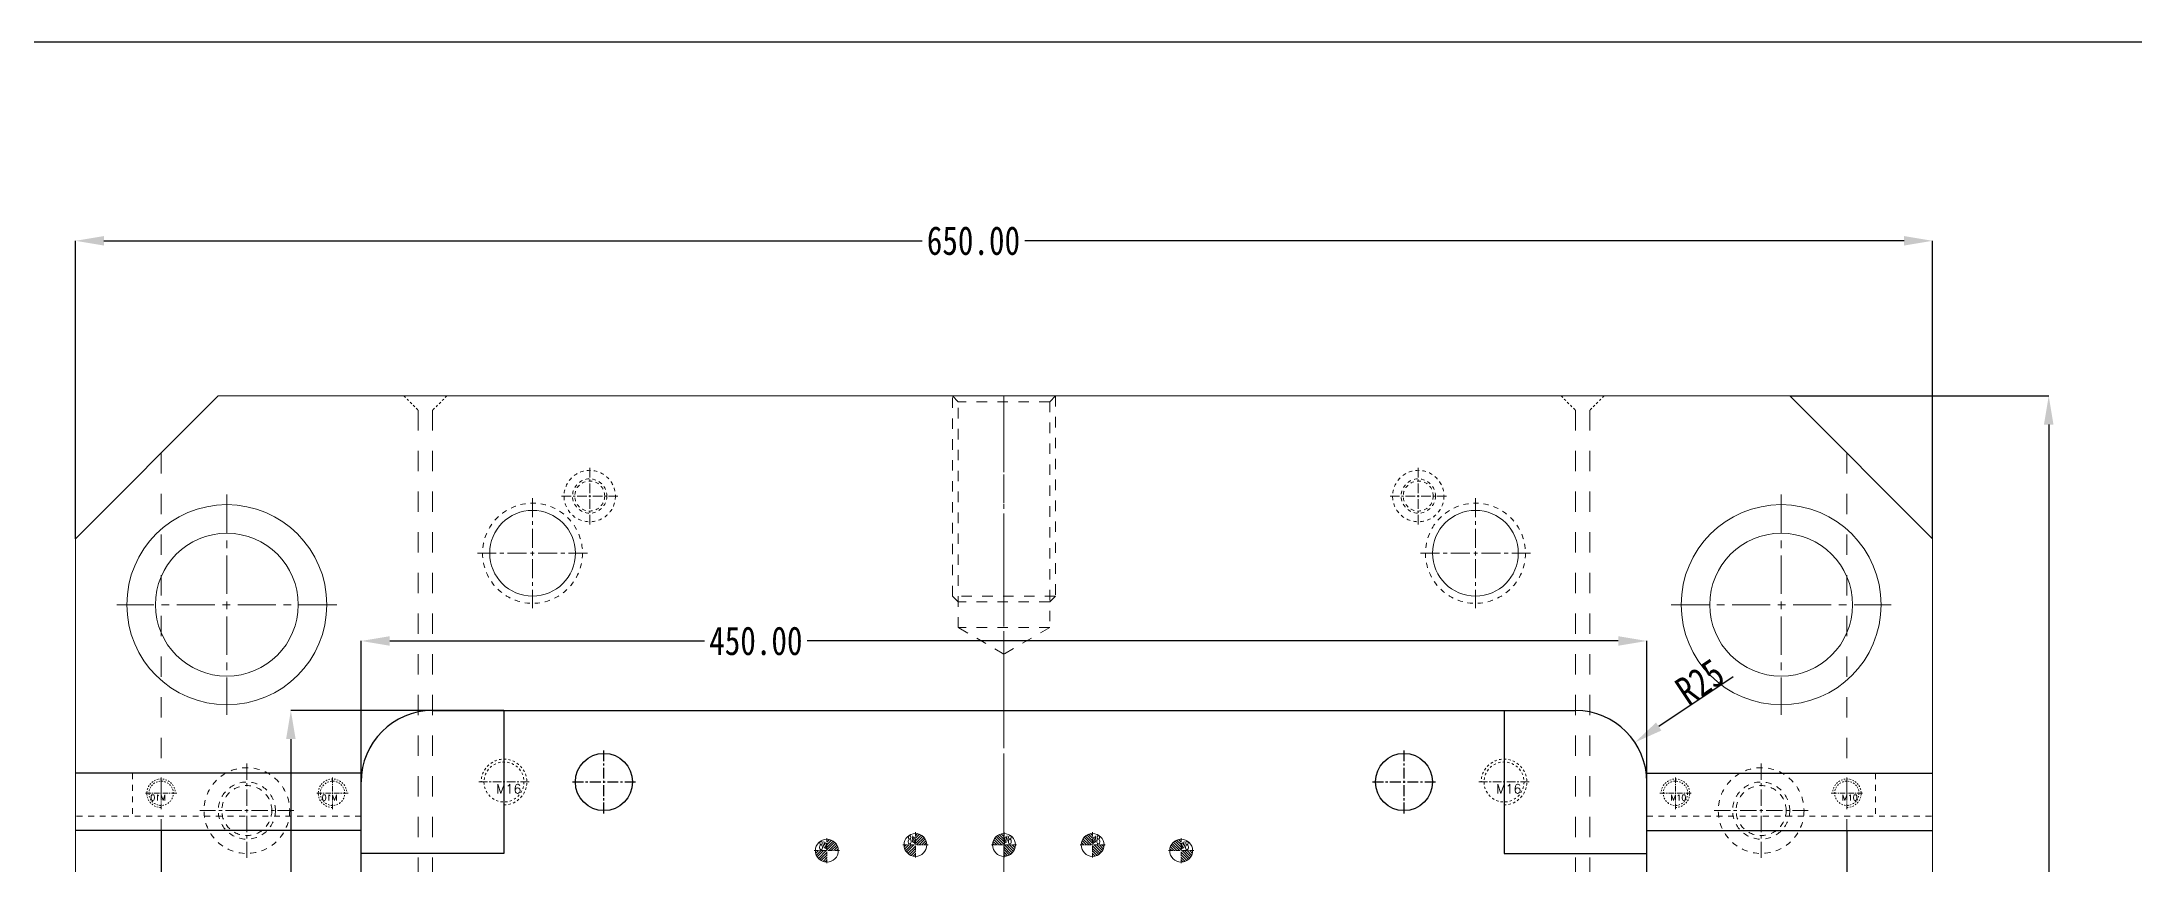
# Model space of a CAD drawing. Header units: millimetres. Extents: x 1937 to 4271, y -9032 to 1737.
# Drawn here: x 2379 to 3112, y -781 to -493 of the extents above; entities that cross this region are included whole.
import ezdxf
from ezdxf.enums import TextEntityAlignment as Align

# ---------------------------------------------------------------- set-up
doc = ezdxf.new("R2010")
doc.units = ezdxf.units.MM
doc.header["$LTSCALE"] = 16.335
doc.header["$PDMODE"] = 3
doc.header["$PDSIZE"] = 0.3125
doc.linetypes.add('CENTER', pattern=[0.6, 0.375, -0.075, 0.075, -0.075])
doc.linetypes.add('HIDDEN', pattern=[0.2, 0.1, -0.1])
doc.layers.get('0').update_dxf_attribs({"linetype": 'CONTINUOUS'})
doc.layers.get('Defpoints').update_dxf_attribs({"linetype": 'CONTINUOUS'})
for name, color, linetype, lineweight in [('center', 1, 'CENTER', 9), ('epin', 13, 'CONTINUOUS', 9), ('moldbase', 7, 'CONTINUOUS', 20), ('screw', 33, 'CONTINUOUS', 13)]:
    doc.layers.add(name, color=color, linetype=linetype, lineweight=lineweight)
doc.styles.get("Standard").update_dxf_attribs({"font": 'txt', "width": 0.8})
doc.styles.add('TXT', font='txt.shx', dxfattribs={"bigfont": 'gbcbig.shx'})
doc.styles.add('TXT05', font='txt.shx', dxfattribs={"width": 0.5, "bigfont": 'gbcbig.shx'})
doc.dimstyles.get("Standard").update_dxf_attribs({"dimtxt": 0.15625, "dimasz": 0.1875, "dimexe": 0.125, "dimexo": 0.0625, "dimtad": 0, "dimtih": 1, "dimtoh": 1, "dimdsep": 46, "dimtxsty": 'Standard', "dimcen": 0.09, "dimadec": 0, "dimazin": 0, "dimtp": 0.01, "dimtm": 0.01, "dimtfac": 1, "dimtofl": 0, "dimtmove": 0, "dimatfit": 3, "dimfxl": 0, "dimtolj": 1, "dimarcsym": 0})
doc.dimstyles.new('副本 ISO-25-1', dxfattribs={"dimtxt": 10, "dimasz": 10, "dimexe": 0, "dimexo": 0, "dimgap": 0, "dimtad": 1, "dimtxsty": 'Standard', "dimcen": 0, "dimclrd": 6, "dimclre": 6, "dimclrt": 4, "dimazin": 0, "dimtfac": 1, "dimtofl": 0, "dimtmove": 0, "dimatfit": 3, "dimfxl": 0, "dimarcsym": 0})

# ---------------------------------------------------------------- blocks, each defined once
blk = doc.blocks.new('screw_m16_g')
at = {"layer": 'screw', "color": 1, "linetype": 'CENTER', "ltscale": 0.497582}
for p, q in [((0, -8.8), (0, 8.8)), ((-8.8, 0), (8.8, 0))]:
    blk.add_line(p, q, dxfattribs=at)
at = {"layer": 'screw', "linetype": 'HIDDEN', "ltscale": 0.497582}
blk.add_circle((0, 0), 7, dxfattribs=at)
at = {"layer": 'screw', "color": 92, "linetype": 'HIDDEN', "ltscale": 0.497582}
blk.add_arc((0, 0), 8, 270, 180, dxfattribs=at)
at = {"layer": 'screw', "color": 6, "style": 'TXT'}
blk.add_text('M16', height=3.2, dxfattribs=at).set_placement((-2.72, -4))
blk = doc.blocks.new('*D24')
at = {"color": 6, "lineweight": -2}
for p, q in [((2491.05, -777.21), (2491.05, -702.89)), ((2501.05, -702.89), (2611.2, -702.89)), ((2931.05, -702.89), (2647.2, -702.89)), ((2941.05, -777.21), (2941.05, -702.89))]:
    blk.add_line(p, q, dxfattribs=at)
at = {"color": 6}
for points in [[(2501.05, -701.22), (2501.05, -704.56), (2491.05, -702.89)], [(2931.05, -701.22), (2931.05, -704.56), (2941.05, -702.89)]]:
    blk.add_solid(points, dxfattribs=at)
at = {"layer": 'Defpoints', "color": 0}
for p in [(2491.05, -702.89), (2491.05, -777.21), (2941.05, -777.21, 0)]:
    blk.add_point(p, dxfattribs=at)
at = {"color": 4, "insert": (2629.2, -702.89), "char_height": 10, "attachment_point": 5}
blk.add_mtext('\\A1;450.00', dxfattribs=at)
blk = doc.blocks.new('*D25')
at = {"color": 6, "lineweight": -2}
for p, q in [((2541.05, -727.21), (2466.45, -727.21)), ((2466.45, -737.21), (2466.45, -908.59)), ((2466.45, -1147.21), (2466.45, -944.59)), ((2541.05, -1157.21), (2466.45, -1157.21))]:
    blk.add_line(p, q, dxfattribs=at)
at = {"color": 6}
for points in [[(2464.78, -737.21), (2468.12, -737.21), (2466.45, -727.21)], [(2464.78, -1147.21), (2468.12, -1147.21), (2466.45, -1157.21)]]:
    blk.add_solid(points, dxfattribs=at)
at = {"layer": 'Defpoints', "color": 0}
for p in [(2541.05, -727.21), (2466.45, -1157.21), (2541.05, -1157.21, 0)]:
    blk.add_point(p, dxfattribs=at)
at = {"color": 4, "insert": (2466.45, -926.59), "char_height": 10, "attachment_point": 5, "rotation": 90}
blk.add_mtext('\\A1;430.00', dxfattribs=at)
blk = doc.blocks.new('*D31')
at = {"color": 6, "lineweight": -2}
for p, q in [((2391.05, -667.21), (2391.05, -562.94)), ((2401.05, -562.94), (2687.35, -562.94)), ((3031.05, -562.94), (2723.35, -562.94)), ((3041.05, -667.21), (3041.05, -562.94))]:
    blk.add_line(p, q, dxfattribs=at)
at = {"color": 6}
for points in [[(2401.05, -561.28), (2401.05, -564.61), (2391.05, -562.94)], [(3031.05, -561.28), (3031.05, -564.61), (3041.05, -562.94)]]:
    blk.add_solid(points, dxfattribs=at)
at = {"layer": 'Defpoints', "color": 0}
for p in [(2391.05, -562.94), (2391.05, -667.21), (3041.05, -667.21)]:
    blk.add_point(p, dxfattribs=at)
at = {"color": 4, "insert": (2705.35, -562.94), "char_height": 10, "attachment_point": 5}
blk.add_mtext('\\A1;650.00', dxfattribs=at)
blk = doc.blocks.new('*D32')
at = {"color": 6, "lineweight": -2}
for p, q in [((2991.05, -617.21), (3081.69, -617.21)), ((3081.69, -627.21), (3081.69, -927.87)), ((3081.69, -1307.21), (3081.69, -962.54)), ((2991.05, -1317.21), (3081.69, -1317.21))]:
    blk.add_line(p, q, dxfattribs=at)
at = {"color": 6}
for points in [[(3080.03, -627.21), (3083.36, -627.21), (3081.69, -617.21)], [(3080.03, -1307.21), (3083.36, -1307.21), (3081.69, -1317.21)]]:
    blk.add_solid(points, dxfattribs=at)
at = {"layer": 'Defpoints', "color": 0}
for p in [(2991.05, -617.21), (2991.05, -1317.21), (3081.69, -1317.21)]:
    blk.add_point(p, dxfattribs=at)
at = {"color": 4, "insert": (3081.69, -945.21), "char_height": 10, "attachment_point": 5, "rotation": 90}
blk.add_mtext('\\A1;700.00', dxfattribs=at)
blk = doc.blocks.new('2')
at = {"layer": 'moldbase', "color": 1, "linetype": 'CENTER', "ltscale": 0.55978}
for p, q in [((2138.27, -642.31), (2138.27, -662.11)), ((2428.27, -642.31), (2428.27, -662.11)), ((2128.37, -652.21), (2148.17, -652.21)), ((2438.17, -652.21), (2418.37, -652.21)), ((2138.27, -977.11), (2138.27, -957.31)), ((2138.27, -977.11), (2138.27, -957.31)), ((2138.27, -957.31), (2138.27, -977.11)), ((2428.27, -977.11), (2428.27, -957.31)), ((2428.27, -977.11), (2428.27, -957.31)), ((2428.27, -957.31), (2428.27, -977.11)), ((2148.17, -967.21), (2128.37, -967.21)), ((2128.37, -967.21), (2148.17, -967.21)), ((2128.37, -967.21), (2148.17, -967.21)), ((2438.17, -967.21), (2418.37, -967.21)), ((2438.17, -967.21), (2418.37, -967.21)), ((2438.17, -967.21), (2418.37, -967.21)), ((2138.27, -1242.11), (2138.27, -1222.31)), ((2428.27, -1242.11), (2428.27, -1222.31)), ((2128.37, -1232.21), (2148.17, -1232.21)), ((2438.17, -1232.21), (2418.37, -1232.21))]:
    blk.add_line(p, q, dxfattribs=at)
at = {"layer": 'moldbase', "color": 1, "linetype": 'CENTER', "ltscale": 1.08846}
for p, q in [((2118.27, -652.96), (2118.27, -691.46)), ((2448.27, -652.96), (2448.27, -691.46)), ((2137.52, -672.21), (2099.02, -672.21)), ((2429.02, -672.21), (2467.52, -672.21)), ((2118.27, -1231.46), (2118.27, -1192.96)), ((2448.27, -1231.46), (2448.27, -1192.96)), ((2137.52, -1212.21), (2099.02, -1212.21)), ((2429.02, -1212.21), (2467.52, -1212.21))]:
    blk.add_line(p, q, dxfattribs=at)
at = {"layer": 'moldbase', "color": 8, "linetype": 'HIDDEN', "ltscale": 0.746373}
for centre, radius in [((2138.27, -652.21), 9), ((2428.27, -652.21), 9), ((2138.27, -652.21), 6), ((2138.27, -652.21), 5.25), ((2428.27, -652.21), 6), ((2428.27, -652.21), 5.25), ((2138.27, -967.21), 9), ((2138.27, -967.21), 9), ((2138.27, -967.21), 9), ((2428.27, -967.21), 9), ((2428.27, -967.21), 9), ((2428.27, -967.21), 9), ((2138.27, -967.21), 6), ((2138.27, -967.21), 6), ((2138.27, -967.21), 6), ((2138.27, -967.21), 5.25), ((2138.27, -967.21), 5.25), ((2138.27, -967.21), 5.25), ((2428.27, -967.21), 6), ((2428.27, -967.21), 6), ((2428.27, -967.21), 6), ((2428.27, -967.21), 5.25), ((2428.27, -967.21), 5.25), ((2428.27, -967.21), 5.25), ((2138.27, -1232.21), 9), ((2138.27, -1232.21), 6), ((2138.27, -1232.21), 5.25), ((2428.27, -1232.21), 9), ((2428.27, -1232.21), 6), ((2428.27, -1232.21), 5.25)]:
    blk.add_circle(centre, radius, dxfattribs=at)
at = {"layer": 'moldbase', "color": 8, "linetype": 'HIDDEN', "ltscale": 1.08846}
for centre in [(2118.27, -672.21), (2448.27, -672.21), (2118.27, -1212.21), (2448.27, -1212.21)]:
    blk.add_circle(centre, 17.5, dxfattribs=at)
at = {"layer": 'moldbase'}
for centre in [(2118.27, -672.21), (2448.27, -672.21), (2118.27, -1212.21), (2448.27, -1212.21)]:
    blk.add_circle(centre, 15, dxfattribs=at)
blk = doc.blocks.new('screw_m10_g')
at = {"layer": 'screw', "color": 1, "linetype": 'CENTER', "ltscale": 0.310989}
for p, q in [((-5.5, 0), (5.5, 0)), ((0, -5.5), (0, 5.5))]:
    blk.add_line(p, q, dxfattribs=at)
at = {"layer": 'screw', "linetype": 'HIDDEN', "ltscale": 0.310989}
blk.add_circle((0, 0), 4.25, dxfattribs=at)
at = {"layer": 'screw', "color": 92, "linetype": 'HIDDEN', "ltscale": 0.310989}
blk.add_arc((0, 0), 5, 270, 180, dxfattribs=at)
at = {"layer": 'screw', "color": 6, "style": 'TXT'}
blk.add_text('M10', height=2, dxfattribs=at).set_placement((-1.7, -2.5))
blk = doc.blocks.new('*D78')
at = {"color": 6, "lineweight": -2}
blk.add_line((2971.27, -715.46), (2945.18, -732.82), dxfattribs=at)
at = {"color": 6}
blk.add_solid([(2944.26, -731.43), (2946.11, -734.21), (2936.86, -738.36)], dxfattribs=at)
at = {"layer": 'Defpoints', "color": 0}
for p in [(2936.86, -738.36, 0), (2916.05, -752.21, 0)]:
    blk.add_point(p, dxfattribs=at)
at = {"color": 4, "insert": (2959.62, -717.21), "char_height": 10, "attachment_point": 5, "rotation": 33.63816}
blk.add_mtext('R25', dxfattribs=at)
blk = doc.blocks.new('epin_ejp_8')
at = {"layer": 'epin'}
h = blk.add_hatch(dxfattribs=at)
h.set_pattern_fill('_ANSI31', color=123, scale=0.2, angle=90, style=0)
h.set_pattern_definition([(135, (-263.1036, 1313.3417), (-0.4490128, -0.4490128), [])])
h.paths.add_polyline_path([(0, 4, 0.414214), (-4, 0), (0, 0)])
h.paths.add_polyline_path([(4, 0), (0, 0), (0, -4, 0.414214)])
at = {"layer": 'epin', "color": 1, "linetype": 'CENTER', "ltscale": 0.248791}
for p, q in [((-4.4, 0), (4.4, 0)), ((0, -4.4), (0, 4.4))]:
    blk.add_line(p, q, dxfattribs=at)
at = {"layer": 'epin'}
blk.add_circle((0, 0), 4, dxfattribs=at)
at = {"layer": 'epin', "color": 6, "style": 'TXT05', "width": 0.5}
blk.add_text('%%c8', height=2.8, dxfattribs=at).set_placement((1.33, 1.8), align=Align.MIDDLE)
blk = doc.blocks.new('11')
at = {"layer": 'epin', "color": 4, "xscale": -1}
for p in [(2654.05, -776.21), (2685.05, -774.21), (2575.05, -817.21), (2554.05, -848.21), (2547.05, -887.21), (2545.05, -927.21, 0)]:
    blk.add_blockref('epin_ejp_8', p, dxfattribs=at)
at = {"layer": 'epin', "color": 4}
for p in [(2716.05, -774.21), (2747.05, -774.21), (2778.05, -776.21), (2857.05, -817.21), (2878.05, -848.21), (2885.05, -887.21), (2887.05, -927.21, 0)]:
    blk.add_blockref('epin_ejp_8', p, dxfattribs=at)
for p, rotation in [((2546.05, -964.21), 180.0000000000009), ((2551.05, -998.21), 180), ((2569.05, -1030.21), 180), ((2598.05, -1052.21), 180)]:
    blk.add_blockref('epin_ejp_8', p, dxfattribs=dict(at, rotation=rotation))
at = {"layer": 'epin', "color": 4, "xscale": -1, "rotation": 180}
for p in [(2886.05, -964.21), (2881.05, -998.21), (2863.05, -1030.21), (2834.05, -1052.21)]:
    blk.add_blockref('epin_ejp_8', p, dxfattribs=at)
at = {"layer": 'epin'}
for p in [(2641.05, -1062.71), (2676.05, -1065.71)]:
    blk.add_blockref('epin_ejp_8', p, dxfattribs=at)
at = {"layer": 'epin', "xscale": -1}
for p in [(2756.05, -1065.71), (2791.05, -1062.71)]:
    blk.add_blockref('epin_ejp_8', p, dxfattribs=at)

msp = doc.modelspace()

# ---------------------------------------------------------------- linework, layer by layer
for p, q in [((2516.045, -727.21, 0), (2916.045, -727.21, 0)), ((2541.045, -727.21), (2541.045, -777.21)), ((2891.045, -727.21), (2891.045, -777.21)), ((2491.045, -749.155), (2391.045, -749.155)), ((2491.045, -1107.21), (2491.045, -752.21)), ((2941.045, -749.155), (3041.045, -749.155)), ((2941.045, -1107.21), (2941.045, -752.21)), ((2491.045, -769.155), (2391.045, -769.155)), ((2421.045, -769.155), (2421.045, -819.155)), ((2941.045, -769.155), (3041.045, -769.155)), ((3011.045, -769.155), (3011.045, -819.155)), ((2541.045, -777.21), (2491.045, -777.21)), ((2891.045, -777.21), (2941.045, -777.21))]:
    msp.add_line(p, q)
at = {"color": 1, "linetype": 'CENTER', "ltscale": 0.621977}
for p, q in [((2576.045, -763.21), (2576.045, -741.21)), ((2856.045, -763.21), (2856.045, -741.21)), ((2565.045, -752.21), (2587.045, -752.21)), ((2845.045, -752.21), (2867.045, -752.21))]:
    msp.add_line(p, q, dxfattribs=at)
msp.add_lwpolyline([(2300.712, -493.371), (4162.141, -493.371), (4162.141, -1956.592), (2300.712, -1956.592)], close=True)
for centre in [(2576.045, -752.21), (2856.045, -752.21)]:
    msp.add_circle(centre, 10)
for centre, start, end in [((2516.045, -752.21, 0), 90, 180), ((2916.045, -752.21, 0), 0, 90)]:
    msp.add_arc(centre, 25, start, end)
at = {"layer": 'center', "color": 1, "linetype": 'CENTER', "ltscale": 2.674503}
msp.add_line((2716.045, -1212.21), (2716.045, -722.21), dxfattribs=at)
at = {"layer": 'center', "color": 1, "linetype": 'CENTER', "ltscale": 1.853314}
msp.add_line((2716.045, -1116.941), (2716.045, -737.48), dxfattribs=at)
at = {"layer": 'moldbase'}
for p, q in [((2441.045, -617.21), (2391.045, -667.21)), ((2991.045, -617.21), (2441.045, -617.21)), ((3041.045, -667.21), (2991.045, -617.21)), ((2391.045, -667.21), (2391.045, -1267.21)), ((3041.045, -667.21), (3041.045, -1267.21))]:
    msp.add_line(p, q, dxfattribs=at)
at = {"layer": 'moldbase', "color": 8, "linetype": 'HIDDEN', "ltscale": 0.466483}
for p, q in [((2506.045, -617.21), (2511.045, -622.21)), ((2521.045, -617.21), (2516.045, -622.21)), ((2911.045, -617.21), (2916.045, -622.21)), ((2926.045, -617.21), (2921.045, -622.21))]:
    msp.add_line(p, q, dxfattribs=at)
at = {"layer": 'moldbase', "color": 8, "linetype": 'HIDDEN', "ltscale": 4.353841}
for p, q in [((2511.045, -622.21), (2511.045, -1312.21)), ((2516.045, -622.21), (2516.045, -1252.21)), ((2916.045, -622.21), (2916.045, -1252.21)), ((2921.045, -622.21), (2921.045, -1312.21)), ((2421.045, -637.21), (2421.045, -1297.21)), ((3011.045, -637.21), (3011.045, -1297.21))]:
    msp.add_line(p, q, dxfattribs=at)
at = {"layer": 'moldbase', "color": 92, "linetype": 'HIDDEN', "ltscale": 2.239118}
for p, q in [((2698.045, -687.21), (2698.045, -617.21)), ((2734.045, -617.21), (2734.045, -687.21)), ((2700.045, -689.21), (2698.045, -687.21)), ((2734.045, -687.21), (2698.045, -687.21)), ((2734.045, -687.21), (2732.045, -689.21)), ((2732.045, -689.21), (2700.045, -689.21))]:
    msp.add_line(p, q, dxfattribs=at)
at = {"layer": 'moldbase', "linetype": 'HIDDEN', "ltscale": 2.239118}
for p, q in [((2700.045, -619.21), (2698.045, -617.21)), ((2732.045, -619.21), (2700.045, -619.21)), ((2700.045, -698.21), (2700.045, -619.21)), ((2734.045, -617.21), (2732.045, -619.21)), ((2732.045, -619.21), (2732.045, -698.21)), ((2716.045, -707.448), (2700.045, -698.21)), ((2732.045, -698.21), (2700.045, -698.21)), ((2732.045, -698.21), (2716.045, -707.448))]:
    msp.add_line(p, q, dxfattribs=at)
at = {"layer": 'moldbase', "color": 1, "linetype": 'CENTER', "ltscale": 4.353841}
msp.add_line((2716.045, -617.21), (2716.045, -1317.21), dxfattribs=at)
at = {"layer": 'moldbase', "color": 1, "linetype": 'CENTER', "ltscale": 1.399449}
msp.add_line((2716.045, -617.21), (2716.045, -707.448), dxfattribs=at)
at = {"layer": 'moldbase', "color": 1, "linetype": 'CENTER', "ltscale": 2.176921}
for p, q in [((2444.045, -651.71), (2444.045, -728.71)), ((2988.045, -651.71), (2988.045, -728.71)), ((2482.545, -690.21), (2405.545, -690.21)), ((2949.545, -690.21), (3026.545, -690.21))]:
    msp.add_line(p, q, dxfattribs=at)
at = {"layer": 'moldbase', "color": 1, "linetype": 'CENTER', "ltscale": 0.932966}
for p, q in [((2451.045, -745.71), (2451.045, -778.71)), ((2981.045, -745.71), (2981.045, -778.71)), ((2467.545, -762.21), (2434.545, -762.21)), ((2964.545, -762.21), (2997.545, -762.21))]:
    msp.add_line(p, q, dxfattribs=at)
at = {"layer": 'moldbase', "color": 8, "linetype": 'HIDDEN', "ltscale": 1.243955}
for p, q in [((2411.045, -749.155), (2411.045, -764.155)), ((3021.045, -749.155), (3021.045, -764.155)), ((2491.045, -764.155), (2391.045, -764.155)), ((2941.045, -764.155), (3041.045, -764.155))]:
    msp.add_line(p, q, dxfattribs=at)
at = {"layer": 'moldbase'}
for centre, radius in [((2444.045, -690.21), 35), ((2988.045, -690.21), 35), ((2444.045, -690.21), 25), ((2988.045, -690.21), 25)]:
    msp.add_circle(centre, radius, dxfattribs=at)
at = {"layer": 'moldbase', "color": 8, "linetype": 'HIDDEN', "ltscale": 1.243955}
for centre, radius in [((2451.045, -762.21), 15), ((2451.045, -762.21), 10), ((2451.045, -762.21), 8.75), ((2981.045, -762.21), 15), ((2981.045, -762.21), 10), ((2981.045, -762.21), 8.75)]:
    msp.add_circle(centre, radius, dxfattribs=at)

# ---------------------------------------------------------------- block references
for name, p in [('2', (432.778, 0)), ('11', (0, 0))]:
    msp.add_blockref(name, p)
at = {"layer": 'screw'}
for name, p in [('screw_m16_g', (2541.045, -752.21)), ('screw_m16_g', (2891.045, -752.21, 0)), ('screw_m10_g', (2951.045, -756.155)), ('screw_m10_g', (3011.045, -756.155))]:
    msp.add_blockref(name, p, dxfattribs=at)
at = {"layer": 'screw', "xscale": -1}
for p in [(2421.045, -756.155), (2481.045, -756.155)]:
    msp.add_blockref('screw_m10_g', p, dxfattribs=at)

# ---------------------------------------------------------------- dimensions: what is measured, and where the dimension line sits
for base, p1, p2, picture, middle in [((2391.045, -562.945), (3041.045, -667.21), (2391.045, -667.21), '*D31', (2705.347, -562.945)), ((2491.045, -702.892), (2941.045, -777.21, 0), (2491.045, -777.21), '*D24', (2629.205, -702.892))]:
    dim = msp.add_linear_dim(base=base, p1=p1, p2=p2, dimstyle='Standard', override={"dimtxt": 10, "dimasz": 10, "dimexe": 0, "dimexo": 0, "dimgap": 0, "dimtih": 0, "dimtoh": 0, "dimzin": 0, "dimcen": 0, "dimclrd": 6, "dimclre": 6, "dimclrt": 4, "dimadec": 2, "dimtp": 0, "dimtm": 0, "dimtzin": 0})
    dim.commit()
    dim.dimension.update_dxf_attribs({"geometry": picture, "text_midpoint": middle, "dimtype": 160})
for base, p1, p2, picture, middle in [((3081.695, -1317.21), (2991.045, -617.21), (2991.045, -1317.21), '*D32', (3081.695, -945.207)), ((2466.45, -1157.21), (2541.045, -727.21), (2541.045, -1157.21, 0), '*D25', (2466.45, -926.589))]:
    dim = msp.add_linear_dim(base=base, p1=p1, p2=p2, angle=90, dimstyle='Standard', override={"dimtxt": 10, "dimasz": 10, "dimexe": 0, "dimexo": 0, "dimgap": 0, "dimtih": 0, "dimtoh": 0, "dimzin": 0, "dimcen": 0, "dimclrd": 6, "dimclre": 6, "dimclrt": 4, "dimadec": 2, "dimtp": 0, "dimtm": 0, "dimtzin": 0})
    dim.commit()
    dim.dimension.update_dxf_attribs({"geometry": picture, "text_midpoint": middle, "dimtype": 160})
dim = msp.add_radius_dim(center=(2916.045, -752.21, 0), mpoint=(2936.859, -738.361, 0), dimstyle='副本 ISO-25-1', override={"dimfxl": 1.25, "dimarcsym": 1})
dim.commit()
dim.dimension.update_dxf_attribs({"geometry": '*D78', "text_midpoint": (2959.621, -717.211)})

doc.saveas('drawing.dxf')
